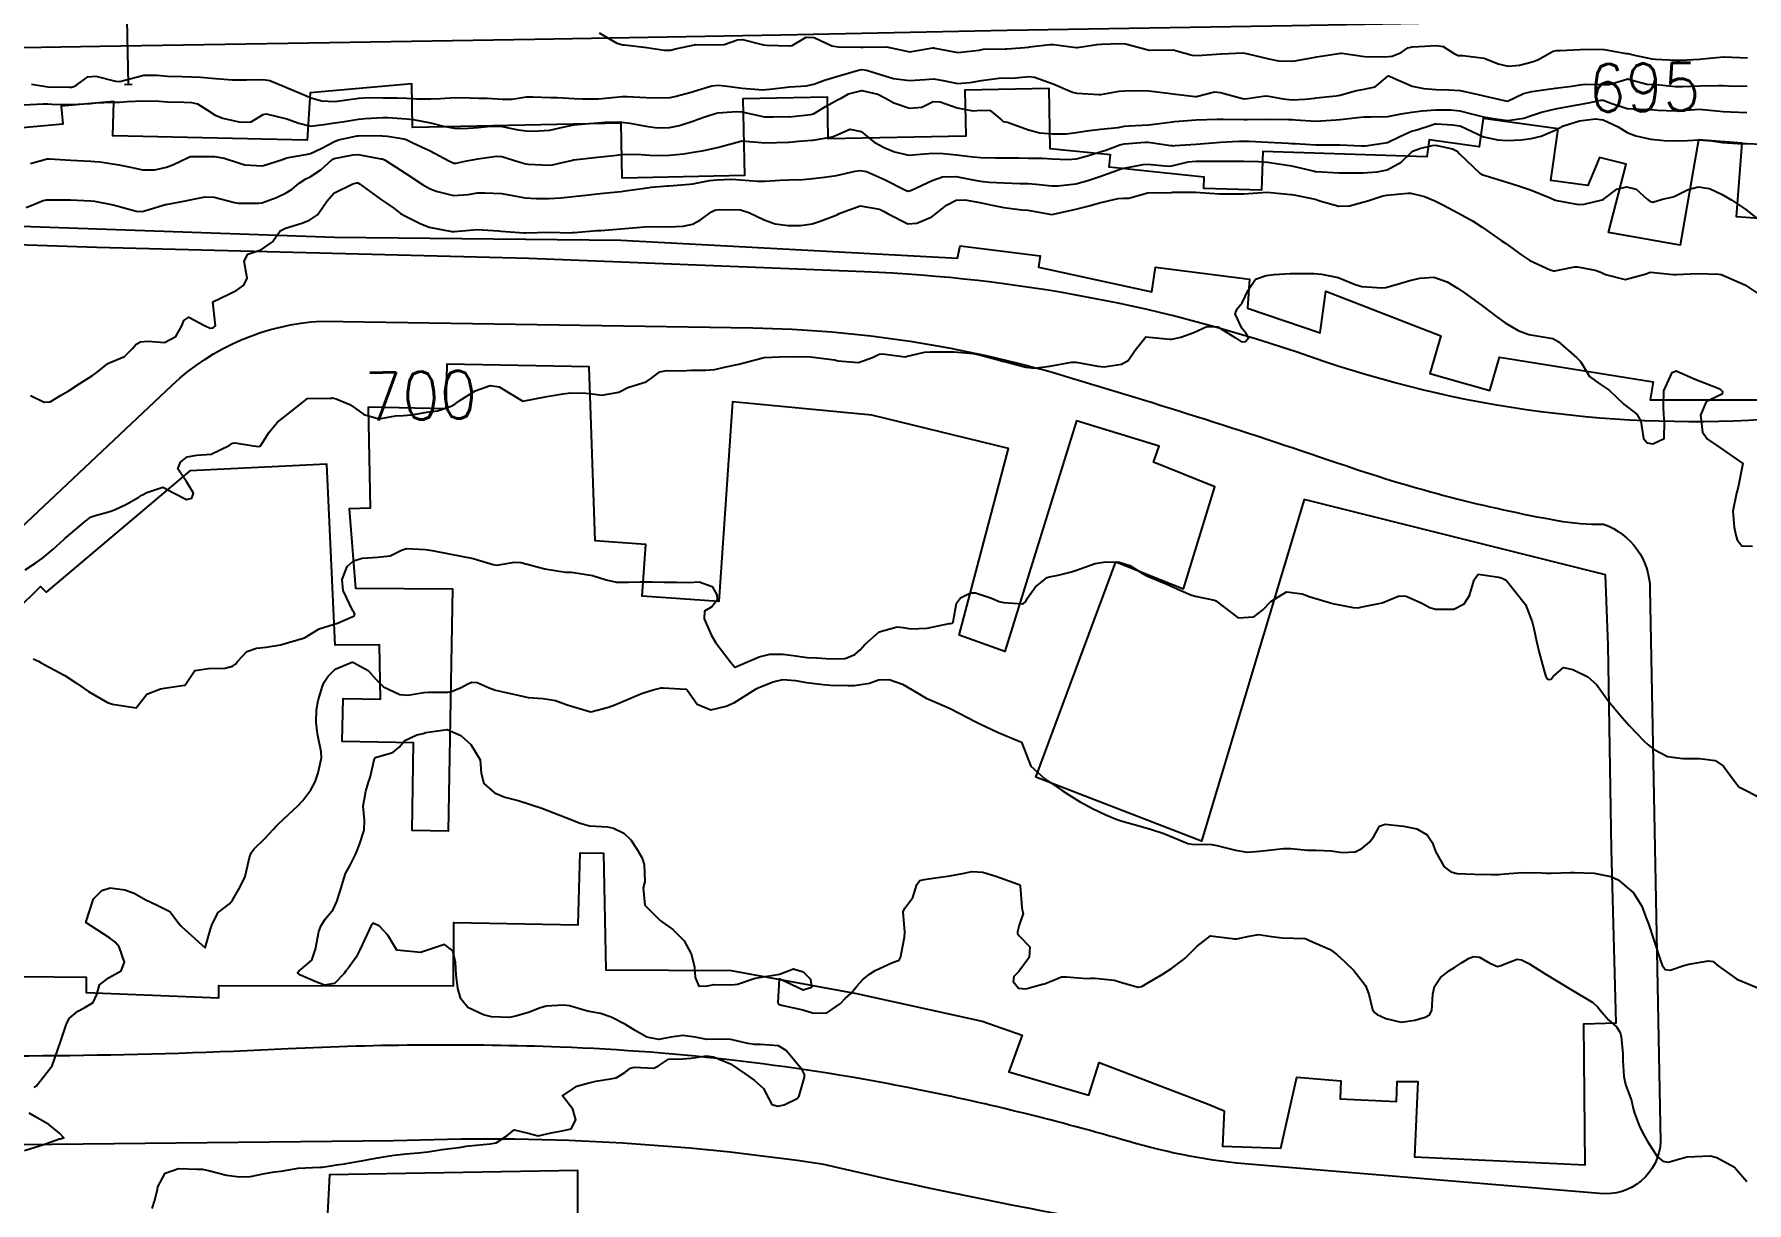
# Model space of a CAD drawing. Header units: metres. Extents: x 292545 to 299085, y 7450245 to 7463078.
# Drawn here: x 293358.7 to 293501.8, y 7462639.7 to 7462737.3 of the extents above; entities that cross this region are included whole.
import ezdxf
from ezdxf.enums import TextEntityAlignment as Align

# ---------------------------------------------------------------- set-up
doc = ezdxf.new("R2010")
doc.units = ezdxf.units.M
for name, color, linetype in [('Cotas', 45, 'Continuous'), ('Curvas de Nivel 1m', 11, 'Continuous'), ('Curvas de Nivel 5m', 15, 'Continuous'), ('Edificações', 30, 'Continuous'), ('Linha Férrea', 20, 'Continuous'), ('Pórtico', 62, 'Continuous'), ('Vias Primárias', 230, 'Continuous')]:
    doc.layers.add(name, color=color, linetype=linetype)
doc.styles.add('Style-STANDARD', font='STANDARD.shx')

msp = doc.modelspace()

# ---------------------------------------------------------------- linework, layer by layer
at = {"layer": 'Curvas de Nivel 1m', "flags": 128}
for points, elevation in [([(293405.89, 7462737.47), (293407.38, 7462736.58), (293407.87, 7462736.45), (293408.01, 7462736.44), (293409.87, 7462736.24), (293411.34, 7462736.01), (293411.87, 7462736.02), (293412.28, 7462736.11), (293413.87, 7462736.46), (293413.92, 7462736.47), (293415.87, 7462736.44), (293416.34, 7462736.48), (293417.47, 7462736.88), (293417.88, 7462736.9), (293419.62, 7462736.44), (293419.87, 7462736.42), (293421.84, 7462736.38), (293421.87, 7462736.38), (293421.9, 7462736.38), (293422.03, 7462736.41), (293423.19, 7462737.09), (293423.88, 7462737.08), (293425.35, 7462736.38), (293425.87, 7462736.28), (293427.78, 7462736.25), (293427.87, 7462736.25), (293427.96, 7462736.25), (293429.87, 7462736.29), (293429.91, 7462736.28), (293431.87, 7462735.88), (293433.79, 7462736.19), (293433.87, 7462736.21), (293433.96, 7462736.18), (293435.87, 7462735.8), (293437.66, 7462736.01), (293437.87, 7462736.07), (293438.01, 7462736.08), (293439.87, 7462736.11), (293439.96, 7462736.11), (293441.12, 7462736.19), (293441.78, 7462736.27), (293441.87, 7462736.29), (293443.56, 7462736.47), (293443.88, 7462736.47), (293445.77, 7462736.24), (293445.87, 7462736.24), (293447.5, 7462736.49), (293447.88, 7462736.52), (293449.4, 7462736.57), (293449.88, 7462736.53), (293451.68, 7462736.06), (293451.87, 7462736.02), (293451.92, 7462736.01), (293453.87, 7462736.04), (293455.45, 7462735.59), (293455.87, 7462735.56), (293456.29, 7462735.58), (293457.87, 7462735.71), (293459.7, 7462735.79), (293459.87, 7462735.77), (293460.11, 7462735.71), (293461.87, 7462735.28), (293462.67, 7462735.13), (293463.86, 7462735.08), (293465.3, 7462735.33), (293465.87, 7462735.46), (293466.24, 7462735.52), (293467.87, 7462735.77), (293467.97, 7462735.77), (293469.87, 7462735.48), (293471.5, 7462735.45), (293471.87, 7462735.48), (293472.16, 7462735.52), (293472.92, 7462735.81), (293473.49, 7462736.19), (293473.88, 7462736.29), (293474.4, 7462736.32), (293475.88, 7462736.4), (293476.42, 7462736.31), (293477.29, 7462735.76), (293477.69, 7462735.57), (293477.87, 7462735.55), (293478.07, 7462735.55), (293479.87, 7462735.34), (293481.04, 7462734.88), (293481.86, 7462734.67), (293482.81, 7462734.75), (293483.87, 7462735.02), (293484.34, 7462735.2), (293485.19, 7462735.67), (293485.61, 7462735.93), (293485.88, 7462735.98), (293486.2, 7462735.98), (293487.88, 7462736.07), (293489.39, 7462736.1), (293489.88, 7462736.07), (293491.73, 7462735.74), (293491.87, 7462735.72), (293491.98, 7462735.7), (293492.41, 7462735.58), (293493.87, 7462735.29), (293494.17, 7462735.25), (293495.87, 7462735.17), (293496.23, 7462735.17), (293497.87, 7462735.27), (293498.1, 7462735.28), (293499.87, 7462735.44), (293499.92, 7462735.44), (293501.87, 7462735.37)], 694), ([(293357.82, 7462731.43), (293359.44, 7462731.53), (293359.82, 7462731.51), (293360.17, 7462731.5), (293361.82, 7462731.48), (293363.38, 7462731.54), (293363.82, 7462731.6), (293365.24, 7462731.67), (293365.82, 7462731.67), (293366.46, 7462731.71), (293367.82, 7462731.78), (293369.12, 7462731.74), (293369.82, 7462731.69), (293371.18, 7462731.65), (293371.82, 7462731.64), (293372.33, 7462731.52), (293373.16, 7462730.99), (293373.81, 7462730.58), (293374.44, 7462730.34), (293375.8, 7462730.03), (293376.76, 7462729.99), (293377.81, 7462730.62), (293378.06, 7462730.69), (293379.8, 7462730.28), (293380.8, 7462729.9), (293381.79, 7462729.66), (293382.88, 7462729.79), (293383.8, 7462729.94), (293384.61, 7462730.05), (293385.8, 7462730.23), (293386.35, 7462730.29), (293387.81, 7462730.39), (293388.23, 7462730.39), (293389.81, 7462730.28), (293390.37, 7462730.22), (293391.8, 7462729.94), (293392.88, 7462729.67), (293393.79, 7462729.49), (293394.52, 7462729.46), (293395.79, 7462729.55), (293396.84, 7462729.66), (293397.79, 7462729.63), (293399.13, 7462729.35), (293399.79, 7462729.26), (293400.37, 7462729.25), (293401.79, 7462729.33), (293402.86, 7462729.57), (293403.79, 7462729.77), (293405.06, 7462729.87), (293405.8, 7462729.94), (293406.4, 7462729.99), (293407.8, 7462730), (293408.45, 7462729.92), (293409.79, 7462729.65), (293410.77, 7462729.52), (293411.79, 7462729.54), (293412.62, 7462729.7), (293413.8, 7462730.11), (293414.09, 7462730.22), (293414.89, 7462730.5), (293415.58, 7462730.72), (293415.81, 7462730.77), (293417.39, 7462730.89), (293417.81, 7462730.85), (293419.71, 7462730.44), (293419.8, 7462730.43), (293420.47, 7462730.43), (293421.76, 7462730.46), (293421.8, 7462730.45), (293423.58, 7462730.62), (293423.81, 7462730.69), (293424.86, 7462731.33), (293425.83, 7462731.85), (293426.17, 7462732.02), (293426.73, 7462732.36), (293427.84, 7462732.64), (293429.18, 7462732.33), (293429.83, 7462731.99), (293430.52, 7462731.61), (293431.82, 7462731.16), (293432.86, 7462731.25), (293433.82, 7462731.71), (293434.39, 7462731.7), (293435.82, 7462731.18), (293437.12, 7462730.93), (293437.81, 7462730.99), (293438.57, 7462730.98), (293439.52, 7462730.2), (293439.66, 7462730.06), (293439.8, 7462730.03), (293440.01, 7462729.99), (293441.79, 7462729.35), (293442.73, 7462729.1), (293443.79, 7462729.01), (293444.92, 7462729.01), (293445.79, 7462729.12), (293446.64, 7462729.27), (293447.8, 7462729.41), (293449.27, 7462729.56), (293449.8, 7462729.65), (293450.18, 7462729.69), (293451.8, 7462729.77), (293452.07, 7462729.79), (293453.8, 7462730.02), (293453.98, 7462730.04), (293455.8, 7462730.18), (293457.55, 7462730.25), (293457.81, 7462730.24), (293458.06, 7462730.24), (293459.81, 7462730.22), (293460.06, 7462730.22), (293461.81, 7462730.23), (293463.51, 7462730.22), (293463.81, 7462730.21), (293464.08, 7462730.19), (293465.8, 7462730.08), (293467.5, 7462730.18), (293467.81, 7462730.22), (293469.27, 7462730.39), (293469.81, 7462730.45), (293470.41, 7462730.44), (293471.81, 7462730.46), (293472.93, 7462730.69), (293473.81, 7462730.83), (293474.67, 7462730.94), (293475.82, 7462731.03), (293477.08, 7462731.03), (293477.81, 7462730.94), (293478.9, 7462730.65), (293479.81, 7462730.44), (293480.41, 7462730.32), (293481.81, 7462730.14), (293483.18, 7462730.32), (293483.81, 7462730.55), (293484.64, 7462730.84), (293485.82, 7462731.11), (293487.62, 7462731.44), (293487.82, 7462731.48), (293487.95, 7462731.5), (293488.57, 7462731.62), (293489.6, 7462731.84), (293489.82, 7462731.82), (293490.36, 7462731.6), (293491.82, 7462731.13), (293493.31, 7462731.06), (293493.82, 7462731.05), (293494.37, 7462731), (293495.82, 7462730.94), (293496.38, 7462730.98), (293497.82, 7462731.07), (293499.27, 7462730.95), (293499.82, 7462730.89), (293500.45, 7462730.85), (293501.82, 7462730.79)], 696), ([(293358.37, 7462726.55), (293359.76, 7462726.92), (293359.97, 7462726.94), (293361.76, 7462726.81), (293363.38, 7462726.72), (293363.76, 7462726.7), (293364.19, 7462726.67), (293365.76, 7462726.44), (293366.88, 7462726.19), (293367.75, 7462726.02), (293368.78, 7462726.02), (293369.75, 7462726.22), (293370.32, 7462726.46), (293371.49, 7462727.01), (293371.67, 7462727.1), (293371.76, 7462727.12), (293371.88, 7462727.12), (293373.76, 7462727.13), (293374.56, 7462726.97), (293375.76, 7462726.58), (293376.28, 7462726.44), (293377.76, 7462726.35), (293379.51, 7462726.91), (293379.76, 7462727), (293381.38, 7462727.28), (293381.77, 7462727.37), (293382.68, 7462727.78), (293383.78, 7462728.38), (293384.13, 7462728.51), (293385.67, 7462728.84), (293385.76, 7462728.86), (293385.78, 7462728.86), (293387.74, 7462728.87), (293387.78, 7462728.86), (293388.22, 7462728.81), (293389.58, 7462728.59), (293389.78, 7462728.53), (293390.26, 7462728.3), (293391.77, 7462727.61), (293393.34, 7462726.75), (293393.76, 7462726.57), (293393.94, 7462726.56), (293394.7, 7462726.74), (293395.77, 7462726.94), (293397.32, 7462727.15), (293397.77, 7462727.13), (293399.2, 7462726.69), (293399.76, 7462726.51), (293399.96, 7462726.47), (293401.76, 7462726.39), (293401.99, 7462726.42), (293402.96, 7462726.64), (293403.6, 7462726.79), (293403.76, 7462726.84), (293404.02, 7462726.88), (293405.77, 7462727.07), (293407.13, 7462727.22), (293407.77, 7462727.29), (293409.03, 7462727.31), (293409.77, 7462727.26), (293410.44, 7462727.22), (293411.77, 7462727.23), (293412.95, 7462727.34), (293413.77, 7462727.48), (293414.65, 7462727.63), (293415.78, 7462727.87), (293417.73, 7462728.41), (293417.78, 7462728.42), (293417.82, 7462728.42), (293419.78, 7462728.26), (293421.69, 7462728.32), (293421.78, 7462728.33), (293422.58, 7462728.4), (293423.68, 7462728.49), (293423.78, 7462728.5), (293425.38, 7462728.78), (293425.79, 7462728.94), (293426.85, 7462729.41), (293427.79, 7462729.22), (293428.89, 7462728.33), (293429.78, 7462727.84), (293430.57, 7462727.52), (293431.77, 7462727.24), (293432.74, 7462727.31), (293433.77, 7462727.4), (293434.65, 7462727.38), (293435.77, 7462727.27), (293436.89, 7462727.12), (293437.77, 7462727.04), (293438.96, 7462727.02), (293439.77, 7462727.01), (293440.96, 7462727), (293441.77, 7462726.99), (293442.96, 7462726.97), (293443.76, 7462726.94), (293445.03, 7462726.87), (293445.76, 7462726.93), (293446.71, 7462727.18), (293447.77, 7462727.5), (293448.23, 7462727.65), (293449.42, 7462728.09), (293449.78, 7462728.17), (293451.53, 7462728.32), (293451.79, 7462728.31), (293453.67, 7462728.04), (293453.78, 7462728.03), (293453.8, 7462728.02), (293454, 7462728.04), (293455.78, 7462728.15), (293457.49, 7462728.29), (293457.79, 7462728.31), (293459.36, 7462728.4), (293459.79, 7462728.41), (293460.22, 7462728.4), (293461.79, 7462728.32), (293463.47, 7462728.24), (293463.79, 7462728.21), (293464.07, 7462728.2), (293465.79, 7462728.11), (293467.55, 7462728.11), (293467.79, 7462728.1), (293469.61, 7462728.02), (293469.78, 7462728.02), (293469.95, 7462728.02), (293471.78, 7462728.28), (293472.81, 7462728.79), (293473.79, 7462729.23), (293474.23, 7462729.36), (293475.52, 7462729.78), (293475.74, 7462729.84), (293475.8, 7462729.85), (293475.87, 7462729.85), (293477.21, 7462729.76), (293477.8, 7462729.69), (293477.9, 7462729.65), (293479.79, 7462728.77), (293480.99, 7462728.51), (293481.78, 7462728.45), (293482.96, 7462728.51), (293483.79, 7462728.63), (293484.63, 7462728.83), (293485.8, 7462729.31), (293486.01, 7462729.44), (293486.39, 7462729.65), (293487.81, 7462730.09), (293489.16, 7462730.26), (293489.81, 7462730.19), (293491.06, 7462729.6), (293491.8, 7462729.14), (293492.52, 7462728.85), (293493.79, 7462728.56), (293494.89, 7462728.45), (293495.79, 7462728.43), (293496.85, 7462728.46), (293497.79, 7462728.52), (293498.87, 7462728.42), (293499.78, 7462728.28), (293501.05, 7462728.21), (293501.78, 7462728.21), (293503.1, 7462728.14)], 697), ([(293358.02, 7462722.86), (293358.76, 7462723.16), (293359.43, 7462723.44), (293359.72, 7462723.5), (293361.34, 7462723.51), (293361.72, 7462723.5), (293363.41, 7462723.42), (293363.72, 7462723.38), (293365.3, 7462723.08), (293365.71, 7462722.98), (293367.2, 7462722.55), (293367.71, 7462722.54), (293368.1, 7462722.65), (293369.37, 7462723.03), (293369.64, 7462723.1), (293369.71, 7462723.12), (293371.32, 7462723.41), (293371.72, 7462723.5), (293372.97, 7462723.74), (293373.72, 7462723.72), (293375.42, 7462723.27), (293375.72, 7462723.21), (293377.45, 7462723.21), (293377.72, 7462723.25), (293378.94, 7462723.7), (293379.73, 7462724.08), (293380.24, 7462724.4), (293380.84, 7462724.9), (293381.38, 7462725.25), (293381.74, 7462725.43), (293382.63, 7462726), (293383.59, 7462726.86), (293383.76, 7462726.95), (293385.34, 7462727.27), (293385.77, 7462727.28), (293387.65, 7462726.93), (293387.76, 7462726.92), (293387.84, 7462726.9), (293388.01, 7462726.82), (293389.75, 7462725.69), (293391.15, 7462724.78), (293391.73, 7462724.45), (293392.27, 7462724.22), (293393.72, 7462723.87), (293394.95, 7462723.96), (293395.73, 7462724.08), (293396.34, 7462724.1), (293397.73, 7462724.02), (293398.51, 7462723.9), (293399.72, 7462723.67), (293400.66, 7462723.6), (293401.72, 7462723.62), (293402.69, 7462723.67), (293403.72, 7462723.77), (293405.03, 7462723.92), (293405.73, 7462723.99), (293406.27, 7462724.05), (293407.73, 7462724.21), (293408.06, 7462724.25), (293409.73, 7462724.49), (293410.25, 7462724.55), (293411.6, 7462724.67), (293411.74, 7462724.68), (293413.45, 7462724.81), (293413.74, 7462724.85), (293415.13, 7462725.11), (293415.74, 7462725.18), (293417, 7462725.22), (293417.74, 7462725.18), (293419.13, 7462725.06), (293419.74, 7462725.06), (293421.03, 7462725.14), (293421.74, 7462725.16), (293422.93, 7462725.21), (293423.75, 7462725.28), (293424.74, 7462725.39), (293425.74, 7462725.54), (293427.29, 7462725.89), (293427.75, 7462725.95), (293428.23, 7462725.86), (293429.74, 7462725.19), (293431.51, 7462724.3), (293431.73, 7462724.24), (293432, 7462724.3), (293433.74, 7462725.12), (293434.59, 7462725.42), (293435.74, 7462725.46), (293436.72, 7462725.26), (293437.74, 7462725.06), (293438.5, 7462724.98), (293439.74, 7462724.91), (293441.06, 7462724.87), (293441.74, 7462724.86), (293442.39, 7462724.82), (293443.74, 7462724.67), (293444.24, 7462724.66), (293445.74, 7462724.84), (293446.75, 7462725.11), (293447.75, 7462725.46), (293449.53, 7462726.08), (293449.7, 7462726.14), (293449.75, 7462726.16), (293451.37, 7462726.45), (293451.76, 7462726.47), (293453.48, 7462726.32), (293453.76, 7462726.35), (293455.11, 7462726.68), (293455.76, 7462726.74), (293457.02, 7462726.74), (293457.76, 7462726.74), (293459, 7462726.74), (293459.76, 7462726.74), (293461.01, 7462726.71), (293461.76, 7462726.64), (293463.24, 7462726.44), (293463.76, 7462726.35), (293465.67, 7462725.89), (293465.74, 7462725.87), (293465.75, 7462725.87), (293465.78, 7462725.87), (293467.75, 7462725.76), (293467.86, 7462725.76), (293469.75, 7462725.76), (293470.92, 7462725.83), (293471.75, 7462726.01), (293472.93, 7462726.64), (293473.77, 7462727.45), (293473.96, 7462727.61), (293474.49, 7462727.79), (293475.52, 7462728.04), (293475.78, 7462728.06), (293477.22, 7462727.76), (293477.59, 7462727.57), (293477.77, 7462727.37), (293479.49, 7462725.73), (293479.75, 7462725.6), (293479.94, 7462725.54), (293481.75, 7462724.98), (293482.73, 7462724.68), (293483.74, 7462724.33), (293485.38, 7462723.66), (293485.73, 7462723.51), (293485.94, 7462723.45), (293487.73, 7462723.11), (293488.22, 7462723.13), (293489.73, 7462723.5), (293489.81, 7462723.54), (293489.9, 7462723.61), (293490.95, 7462724.39), (293491.74, 7462724.6), (293492.55, 7462724.39), (293493.48, 7462723.56), (293493.73, 7462723.35), (293493.96, 7462723.32), (293494.75, 7462723.55), (293495.55, 7462723.72), (293495.74, 7462723.78), (293496.9, 7462724.37), (293497.74, 7462724.6), (293498.68, 7462724.45), (293499.74, 7462723.94), (293500.54, 7462723.48), (293501.72, 7462722.7), (293503.27, 7462721.45)], 698), ([(293358.38, 7462707.16), (293359.52, 7462706.59), (293360.03, 7462706.63), (293360.88, 7462707.14), (293361.28, 7462707.37), (293361.53, 7462707.51), (293362.51, 7462708.15), (293363.55, 7462708.83), (293363.72, 7462708.93), (293363.94, 7462709.1), (293364.83, 7462709.82), (293365.56, 7462710.12), (293366.24, 7462710.4), (293366.91, 7462711.07), (293367.21, 7462711.43), (293367.58, 7462711.65), (293368.22, 7462711.69), (293369.58, 7462711.57), (293370.53, 7462712.07), (293371.06, 7462713.02), (293371.2, 7462713.42), (293371.6, 7462713.69), (293372.93, 7462712.99), (293373.38, 7462712.77), (293373.59, 7462712.81), (293373.71, 7462712.86), (293373.84, 7462712.98), (293373.62, 7462714.98), (293374.96, 7462715.63), (293375.63, 7462715.96), (293376.22, 7462716.37), (293376.48, 7462716.95), (293376.24, 7462718.37), (293376.55, 7462718.95), (293377.37, 7462719.24), (293377.67, 7462719.34), (293378.61, 7462719.99), (293379.25, 7462720.92), (293379.7, 7462721.14), (293381.06, 7462721.54), (293381.7, 7462721.79), (293382.35, 7462722.24), (293382.81, 7462722.88), (293383.16, 7462723.43), (293383.72, 7462724.07), (293385.32, 7462724.85), (293385.66, 7462724.91), (293385.73, 7462724.91), (293385.88, 7462724.84), (293387.72, 7462723.5), (293388.13, 7462723.23), (293388.74, 7462722.8), (293389.29, 7462722.37), (293389.71, 7462722.15), (293390.95, 7462721.53), (293391.7, 7462721.22), (293393.59, 7462720.85), (293393.69, 7462720.85), (293393.8, 7462720.85), (293395.7, 7462721.02), (293397.48, 7462720.92), (293397.69, 7462720.89), (293399.63, 7462720.75), (293399.69, 7462720.74), (293399.76, 7462720.74), (293401.69, 7462720.79), (293403.57, 7462720.75), (293403.69, 7462720.76), (293403.83, 7462720.76), (293405.7, 7462720.93), (293406.04, 7462720.95), (293407.7, 7462721.07), (293409.06, 7462721.2), (293409.7, 7462721.25), (293410.41, 7462721.26), (293411.69, 7462721.24), (293412.91, 7462721.3), (293413.7, 7462721.48), (293414.36, 7462721.84), (293415.3, 7462722.49), (293415.56, 7462722.64), (293415.71, 7462722.68), (293415.93, 7462722.7), (293417.71, 7462722.66), (293418.4, 7462722.45), (293419.7, 7462721.82), (293420.62, 7462721.51), (293421.7, 7462721.37), (293422.73, 7462721.37), (293423.7, 7462721.49), (293424.38, 7462721.71), (293425.71, 7462722.22), (293425.81, 7462722.27), (293425.95, 7462722.37), (293427.72, 7462722.99), (293429.33, 7462722.71), (293429.71, 7462722.52), (293430.06, 7462722.32), (293431.7, 7462721.5), (293432.45, 7462721.54), (293433.71, 7462722.08), (293433.82, 7462722.16), (293433.95, 7462722.27), (293434.93, 7462723.05), (293435.73, 7462723.47), (293436.46, 7462723.51), (293437.72, 7462723.28), (293438.59, 7462723.09), (293439.72, 7462722.85), (293441.22, 7462722.68), (293441.72, 7462722.63), (293443.57, 7462722.3), (293443.71, 7462722.29), (293443.86, 7462722.3), (293445.72, 7462722.72), (293446.84, 7462723), (293447.72, 7462723.25), (293449.26, 7462723.62), (293449.73, 7462723.64), (293450.15, 7462723.65), (293451.63, 7462724.06), (293451.71, 7462724.08), (293451.73, 7462724.08), (293453.66, 7462724.11), (293453.73, 7462724.12), (293453.83, 7462724.14), (293455.73, 7462724.13), (293457.73, 7462723.99), (293459.69, 7462724.01), (293459.73, 7462724.01), (293459.78, 7462724.01), (293461.73, 7462724.13), (293463.7, 7462723.96), (293463.73, 7462723.95), (293463.76, 7462723.94), (293463.96, 7462723.92), (293465.73, 7462723.55), (293466.21, 7462723.4), (293467.72, 7462722.98), (293468.59, 7462722.99), (293469.72, 7462723.3), (293470.14, 7462723.43), (293471.39, 7462723.83), (293471.73, 7462723.88), (293473.48, 7462724.06), (293473.74, 7462724.07), (293474.86, 7462723.79), (293475.73, 7462723.42), (293476.41, 7462723.08), (293477.71, 7462722.4), (293478.88, 7462721.74), (293479.7, 7462721.21), (293481.29, 7462720.11), (293481.68, 7462719.84), (293481.76, 7462719.79), (293481.87, 7462719.71), (293482.91, 7462718.92), (293483.67, 7462718.43), (293485.36, 7462717.66), (293485.66, 7462717.57), (293485.75, 7462717.57), (293486.17, 7462717.65), (293487.4, 7462717.9), (293487.66, 7462717.91), (293489.14, 7462717.62), (293489.53, 7462717.49), (293489.65, 7462717.44), (293490, 7462717.26), (293491.65, 7462716.84), (293493.4, 7462717.31), (293493.65, 7462717.44), (293493.75, 7462717.46), (293495.65, 7462717.26), (293495.92, 7462717.26), (293497.65, 7462717.36), (293499.46, 7462717.3), (293499.65, 7462717.26), (293500.04, 7462717.1), (293501.64, 7462716.41), (293503.05, 7462715.46)], 699), ([(293358.61, 7462685.16), (293359.05, 7462684.94), (293359.26, 7462684.82), (293359.93, 7462684.46), (293361.25, 7462683.75), (293362.23, 7462683.12), (293363.23, 7462682.41), (293364.8, 7462681.51), (293365.22, 7462681.37), (293367.21, 7462681.06), (293368.1, 7462682.19), (293369.24, 7462682.63), (293369.58, 7462682.7), (293371.24, 7462682.95), (293371.29, 7462682.96), (293371.34, 7462683.01), (293372.1, 7462684.16), (293373.26, 7462684.34), (293374.65, 7462684.37), (293375.26, 7462684.54), (293375.51, 7462684.71), (293375.7, 7462684.96), (293376.45, 7462685.77), (293377.27, 7462686.05), (293378.08, 7462686.13), (293379.28, 7462686.32), (293381.28, 7462686.89), (293382.51, 7462687.66), (293383.3, 7462687.91), (293384.02, 7462688.14), (293385.31, 7462688.68), (293385.42, 7462688.74), (293385.47, 7462688.85), (293385.44, 7462688.98), (293385.32, 7462689.16), (293384.5, 7462690.86), (293384.43, 7462691.78), (293384.84, 7462692.86), (293385.37, 7462693.34), (293386.1, 7462693.57), (293387.37, 7462693.64), (293388.43, 7462693.75), (293389.37, 7462694.22), (293389.8, 7462694.37), (293391.38, 7462694.27), (293391.94, 7462694.2), (293393.37, 7462693.93), (293394.38, 7462693.73), (293395.36, 7462693.53), (293397.03, 7462693.03), (293397.36, 7462692.97), (293398.82, 7462693.23), (293399.36, 7462693.19), (293401.35, 7462692.66), (293403.1, 7462692.38), (293403.35, 7462692.39), (293403.58, 7462692.4), (293405.35, 7462692.1), (293406.49, 7462691.74), (293407.34, 7462691.55), (293408.36, 7462691.56), (293409.34, 7462691.59), (293410.32, 7462691.58), (293411.34, 7462691.56), (293412.36, 7462691.54), (293413.34, 7462691.53), (293414.27, 7462691.57), (293415.34, 7462691.2), (293415.74, 7462690.49), (293415.76, 7462690.06), (293415.32, 7462689.48), (293414.69, 7462689.12), (293414.67, 7462688.5), (293415.29, 7462687.09), (293415.66, 7462686.49), (293416.94, 7462684.8), (293417.22, 7462684.47), (293417.26, 7462684.45), (293417.28, 7462684.45), (293417.32, 7462684.47), (293419.27, 7462685.32), (293420.15, 7462685.55), (293421.27, 7462685.55), (293422.3, 7462685.39), (293423.27, 7462685.26), (293424.1, 7462685.22), (293425.27, 7462685.14), (293426.46, 7462685.17), (293427.27, 7462685.5), (293427.72, 7462685.9), (293428.11, 7462686.34), (293429.29, 7462687.39), (293430.8, 7462687.81), (293431.3, 7462687.76), (293431.94, 7462687.65), (293433.3, 7462687.71), (293435.15, 7462688.1), (293435.3, 7462688.11), (293435.41, 7462688.14), (293435.47, 7462688.25), (293435.76, 7462689.81), (293436.1, 7462690.24), (293436.93, 7462690.65), (293437.34, 7462690.67), (293438.7, 7462690.22), (293439.33, 7462689.93), (293439.68, 7462689.86), (293441.33, 7462689.75), (293441.56, 7462689.95), (293441.67, 7462690.18), (293442.36, 7462691.15), (293443.35, 7462691.93), (293443.52, 7462691.99), (293444.27, 7462692.15), (293445.36, 7462692.42), (293445.8, 7462692.57), (293447.36, 7462693.12), (293448.21, 7462693.26), (293449.36, 7462693.22), (293450.24, 7462692.95), (293451.35, 7462692.25), (293451.72, 7462692.06), (293453.35, 7462691.39), (293454.51, 7462690.86), (293455.34, 7462690.49), (293455.7, 7462690.37), (293457.33, 7462690.06), (293457.44, 7462689.99), (293459.31, 7462688.58), (293460.62, 7462688.65), (293461.32, 7462689.2), (293462.02, 7462689.94), (293463.34, 7462690.74), (293464.66, 7462690.58), (293465.33, 7462690.32), (293466.83, 7462689.88), (293467.22, 7462689.77), (293467.32, 7462689.75), (293468.9, 7462689.44), (293469.32, 7462689.42), (293469.66, 7462689.5), (293471.32, 7462689.83), (293472.74, 7462690.4), (293473.33, 7462690.39), (293474.64, 7462689.79), (293475.32, 7462689.44), (293475.8, 7462689.29), (293477.32, 7462689.31), (293478.18, 7462689.75), (293478.64, 7462690.43), (293479.01, 7462691.74), (293479.36, 7462692.22), (293481.09, 7462691.98), (293481.35, 7462691.89), (293481.69, 7462691.71), (293483.32, 7462689.69), (293483.87, 7462688.24), (293484.02, 7462687.68), (293484.23, 7462686.61), (293484.44, 7462685.67), (293484.91, 7462684.02), (293485.01, 7462683.66), (293485.09, 7462683.5), (293485.25, 7462683.41), (293485.46, 7462683.45), (293485.61, 7462683.66), (293486.5, 7462684.42), (293487.26, 7462684.25), (293488.51, 7462683.63), (293489.25, 7462683.01), (293489.82, 7462682.19), (293490.26, 7462681.6), (293491.22, 7462680.44), (293491.97, 7462679.58), (293493.19, 7462678.3), (293493.57, 7462677.95), (293494.06, 7462677.56), (293495.18, 7462676.99), (293496.45, 7462676.81), (293497.18, 7462676.82), (293497.86, 7462676.83), (293499.17, 7462676.65), (293499.86, 7462676.18), (293500.37, 7462675.48), (293501.15, 7462674.46), (293503.13, 7462673.45)], 701), ([(293358.69, 7462649.32), (293358.85, 7462649.43), (293360.18, 7462651.14), (293360.88, 7462653.13), (293361.38, 7462654.65), (293361.63, 7462655.12), (293362.34, 7462655.7), (293362.92, 7462656), (293363.61, 7462656.42), (293363.91, 7462657.1), (293364.14, 7462657.9), (293364.95, 7462658.51), (293365.96, 7462659.07), (293366.23, 7462659.8), (293365.8, 7462661.08), (293365.42, 7462661.51), (293364.99, 7462661.82), (293363, 7462663.11), (293363.65, 7462665.1), (293364.35, 7462665.78), (293365.04, 7462666), (293366.25, 7462665.85), (293367.03, 7462665.57), (293367.96, 7462665.05), (293369.02, 7462664.53), (293370.03, 7462664.04), (293370.79, 7462663.01), (293370.87, 7462662.88), (293371, 7462662.77), (293372.98, 7462660.99), (293373.43, 7462662.55), (293373.55, 7462662.98), (293374.06, 7462663.94), (293375.02, 7462664.68), (293375.26, 7462664.97), (293375.91, 7462666.09), (293376.31, 7462666.95), (293376.67, 7462668.55), (293376.81, 7462668.94), (293377.08, 7462669.27), (293377.92, 7462670.1), (293378.68, 7462670.92), (293378.87, 7462671.14), (293379.1, 7462671.35), (293379.92, 7462672.1), (293380.74, 7462672.9), (293381.13, 7462673.31), (293381.81, 7462674.21), (293382.17, 7462674.88), (293382.41, 7462675.62), (293382.69, 7462676.87), (293382.67, 7462677.38), (293382.37, 7462678.88), (293382.25, 7462679.83), (293382.27, 7462680.88), (293382.43, 7462681.67), (293382.79, 7462682.87), (293382.93, 7462683.19), (293383.25, 7462683.7), (293383.85, 7462684.27), (293385.17, 7462684.85), (293385.24, 7462684.87), (293385.26, 7462684.88), (293385.29, 7462684.88), (293385.36, 7462684.85), (293386.59, 7462684.17), (293387.25, 7462683.44), (293387.88, 7462682.81), (293389.23, 7462682.17), (293389.91, 7462682.12), (293391.24, 7462682.33), (293391.64, 7462682.37), (293393.24, 7462682.37), (293393.57, 7462682.41), (293394.38, 7462682.74), (293394.92, 7462683.06), (293395.25, 7462683.2), (293395.7, 7462683.18), (293396.72, 7462682.71), (293397.24, 7462682.52), (293397.48, 7462682.46), (293399.23, 7462682.08), (293399.97, 7462681.93), (293401.23, 7462681.83), (293402.25, 7462681.67), (293403.22, 7462681.3), (293405.09, 7462680.74), (293405.21, 7462680.73), (293406.69, 7462681.12), (293407.22, 7462681.3), (293408.47, 7462681.82), (293409.23, 7462682.16), (293409.51, 7462682.27), (293410.42, 7462682.55), (293411.07, 7462682.71), (293411.24, 7462682.73), (293413.13, 7462682.61), (293413.23, 7462682.57), (293413.28, 7462682.51), (293414.08, 7462681.37), (293415.22, 7462680.88), (293416.51, 7462681.19), (293417.22, 7462681.51), (293418.72, 7462682.45), (293419.03, 7462682.65), (293419.24, 7462682.76), (293420.45, 7462683.22), (293421.25, 7462683.42), (293422.31, 7462683.35), (293423.24, 7462683.16), (293424.63, 7462682.99), (293425.24, 7462682.96), (293426.68, 7462682.92), (293427.24, 7462682.91), (293428.48, 7462683.1), (293429.25, 7462683.38), (293430.14, 7462683.43), (293431.24, 7462683.04), (293432.52, 7462682.29), (293433.23, 7462681.85), (293434.34, 7462681.38), (293435.22, 7462681), (293436.74, 7462680.23), (293437.21, 7462679.98), (293437.71, 7462679.72), (293439.2, 7462679.03), (293441.18, 7462678.18), (293441.98, 7462676.17), (293443.15, 7462675.13), (293444.6, 7462674.15), (293445.14, 7462673.77), (293446.04, 7462673.22), (293447.12, 7462672.63), (293448.25, 7462672.1), (293449.11, 7462671.75), (293449.61, 7462671.58), (293451.1, 7462671.17), (293451.97, 7462670.92), (293453.1, 7462670.56), (293454.38, 7462670.03), (293455.09, 7462669.73), (293455.45, 7462669.66), (293457.09, 7462669.62), (293457.52, 7462669.56), (293459.08, 7462669.16), (293460.05, 7462668.99), (293461.08, 7462669.07), (293461.85, 7462669.17), (293463.08, 7462669.3), (293463.7, 7462669.29), (293465.08, 7462669.16), (293465.81, 7462669.16), (293467.08, 7462669.09), (293467.99, 7462668.96), (293469.08, 7462669.01), (293469.63, 7462669.3), (293470.28, 7462669.84), (293470.64, 7462670.3), (293471.11, 7462671.17), (293471.59, 7462671.34), (293473.11, 7462671.17), (293474.24, 7462670.93), (293475.1, 7462670.45), (293475.53, 7462669.78), (293475.8, 7462669.06), (293476.51, 7462667.77), (293477.06, 7462667.35), (293477.6, 7462667.21), (293479.06, 7462667.14), (293480.46, 7462667.12), (293481.06, 7462667.13), (293481.59, 7462667.18), (293483.06, 7462667.29), (293484.66, 7462667.27), (293485.06, 7462667.25), (293485.46, 7462667.25), (293487.06, 7462667.29), (293487.4, 7462667.29), (293489.06, 7462667.23), (293490.43, 7462666.97), (293491.05, 7462666.68), (293492.33, 7462665.58), (293493.03, 7462664.47), (293493.37, 7462663.57), (293493.58, 7462662.99), (293494.06, 7462661.56), (293494.58, 7462659.95), (293494.72, 7462659.55), (293494.97, 7462659.18), (293495.39, 7462659.12), (293496.55, 7462659.53), (293496.97, 7462659.64), (293498.59, 7462659.9), (293498.98, 7462659.86), (293499.42, 7462659.5), (293500.96, 7462658.37), (293502.74, 7462657.66)], 702), ([(293368.54, 7462639.22), (293368.73, 7462639.83), (293368.98, 7462640.8), (293369.03, 7462641.04), (293369.62, 7462642.17), (293370.76, 7462642.56), (293372.27, 7462642.51), (293372.76, 7462642.5), (293373.37, 7462642.37), (293374.75, 7462642), (293375.84, 7462641.87), (293376.75, 7462641.89), (293377.96, 7462642.13), (293378.76, 7462642.28), (293379.33, 7462642.34), (293380.76, 7462642.59), (293382.57, 7462642.68), (293382.76, 7462642.68), (293382.94, 7462642.69), (293383.94, 7462642.86), (293384.65, 7462642.96), (293384.76, 7462642.98), (293386.35, 7462643.25), (293386.77, 7462643.33), (293388.04, 7462643.55), (293388.78, 7462643.67), (293389.78, 7462643.79), (293390.78, 7462643.86), (293391.59, 7462643.96), (293392.78, 7462644.15), (293394.38, 7462644.33), (293394.78, 7462644.42), (293395.04, 7462644.46), (293396.78, 7462644.61), (293397.3, 7462644.7), (293398.19, 7462645.3), (293398.8, 7462645.78), (293399.96, 7462645.5), (293400.79, 7462645.29), (293401.9, 7462645.55), (293402.8, 7462645.72), (293403.55, 7462645.88), (293403.94, 7462646.62), (293403.71, 7462647.51), (293402.83, 7462648.64), (293404.03, 7462649.44), (293404.85, 7462649.67), (293405.61, 7462649.85), (293406.85, 7462650.04), (293407.32, 7462650.13), (293408.04, 7462650.58), (293408.51, 7462650.93), (293408.86, 7462651.04), (293410.47, 7462650.93), (293410.86, 7462651.14), (293411.7, 7462651.7), (293412.87, 7462651.71), (293413.59, 7462651.79), (293414.88, 7462651.98), (293415.45, 7462651.9), (293416.87, 7462651.31), (293418.1, 7462650.46), (293418.85, 7462649.93), (293419.64, 7462649.24), (293420.04, 7462648.43), (293420.32, 7462647.92), (293420.83, 7462647.77), (293421.37, 7462647.87), (293422.44, 7462648.4), (293422.62, 7462648.62), (293422.84, 7462649.4), (293423.05, 7462650.19), (293423.06, 7462650.4), (293422.86, 7462650.81), (293421.53, 7462652.41), (293420.89, 7462652.81), (293419.38, 7462652.93), (293418.89, 7462652.92), (293418.33, 7462653.01), (293416.89, 7462653.33), (293416.01, 7462653.36), (293414.89, 7462653.34), (293413.92, 7462653.53), (293412.89, 7462653.66), (293411.89, 7462653.53), (293410.89, 7462653.33), (293409.88, 7462653.54), (293408.9, 7462654.1), (293408.11, 7462654.58), (293406.91, 7462655.2), (293406.02, 7462655.5), (293404.92, 7462655.71), (293403.42, 7462656.14), (293402.93, 7462656.21), (293401.47, 7462656.11), (293400.92, 7462655.95), (293399.99, 7462655.59), (293398.91, 7462655.28), (293398.41, 7462655.18), (293396.91, 7462655.22), (293396.24, 7462655.39), (293394.92, 7462656.02), (293394.33, 7462656.74), (293394.09, 7462657.59), (293393.95, 7462658.74), (293393.89, 7462659.81), (293393.68, 7462660.74), (293392.98, 7462661.29), (293391.47, 7462660.77), (293390.98, 7462660.61), (293388.98, 7462660.8), (293388.23, 7462662.05), (293387.54, 7462662.81), (293387.01, 7462663.07), (293386.81, 7462662.82), (293386.67, 7462662.49), (293385.91, 7462660.84), (293385.6, 7462660.22), (293384.96, 7462659.32), (293384.74, 7462659.07), (293384.59, 7462658.85), (293383.78, 7462658.03), (293382.94, 7462657.87), (293382.23, 7462658.16), (293380.95, 7462658.71), (293380.69, 7462658.9), (293380.8, 7462659.06), (293380.96, 7462659.18), (293381.88, 7462659.98), (293382.2, 7462660.88), (293382.47, 7462662.35), (293382.67, 7462662.87), (293383.01, 7462663.4), (293383.68, 7462664.2), (293383.97, 7462664.86), (293384.24, 7462665.66), (293384.59, 7462666.85), (293384.71, 7462667.2), (293385.06, 7462667.86), (293385.56, 7462668.84), (293385.86, 7462669.62), (293386.25, 7462670.83), (293386.28, 7462671.66), (293386.18, 7462672.83), (293386.39, 7462674.09), (293386.63, 7462674.83), (293386.75, 7462675.23), (293387.13, 7462676.82), (293387.17, 7462676.91), (293388.66, 7462677.31), (293389.18, 7462677.76), (293389.65, 7462678.33), (293390.66, 7462678.79), (293391.09, 7462678.89), (293391.19, 7462678.92), (293391.42, 7462679), (293393.2, 7462679.23), (293394.35, 7462678.74), (293395.18, 7462677.98), (293395.95, 7462676.72), (293396.03, 7462675.6), (293396.25, 7462674.72), (293397.14, 7462673.96), (293398.02, 7462673.59), (293399.13, 7462673.31), (293401.12, 7462672.66), (293403.11, 7462671.9), (293404.3, 7462671.42), (293405.1, 7462671.2), (293406.6, 7462671.1), (293407.1, 7462671), (293407.97, 7462670.58), (293408.54, 7462670.02), (293409.08, 7462669.22), (293409.46, 7462668.56), (293409.66, 7462667.96), (293409.71, 7462666.55), (293409.57, 7462666.02), (293409.73, 7462664.55), (293411.01, 7462663.27), (293412.06, 7462662.53), (293412.99, 7462661.58), (293413.6, 7462660.51), (293413.86, 7462659.4), (293413.92, 7462658.51), (293414.23, 7462657.79), (293414.95, 7462657.82), (293415.5, 7462657.93), (293416.95, 7462657.92), (293417.46, 7462657.95), (293418.95, 7462658.45), (293420.96, 7462658.81), (293422.14, 7462659.23), (293422.96, 7462658.99), (293423.57, 7462658.39), (293423.65, 7462657.69), (293422.94, 7462657.46), (293420.95, 7462658.42), (293420.83, 7462656.42), (293420.93, 7462656.27), (293421.15, 7462656.2), (293422.92, 7462655.83), (293423.73, 7462655.58), (293424.91, 7462655.55), (293426.06, 7462656.36), (293426.49, 7462656.8), (293426.94, 7462657.17), (293427.46, 7462657.83), (293427.92, 7462658.34), (293428.49, 7462658.8), (293428.96, 7462659.11), (293430.42, 7462659.76), (293430.97, 7462659.96), (293431.09, 7462660.19), (293431.11, 7462660.3), (293431.41, 7462661.89), (293431.43, 7462662.3), (293431.31, 7462664), (293431.44, 7462664.3), (293432.12, 7462665.2), (293432.45, 7462666.29), (293432.7, 7462666.63), (293433.05, 7462666.72), (293434.41, 7462666.91), (293435.05, 7462667), (293436.13, 7462667.17), (293437.06, 7462667.37), (293437.96, 7462667.32), (293439.05, 7462666.98), (293440.91, 7462666.32), (293441.04, 7462666.26), (293441.09, 7462666.19), (293441.21, 7462664.37), (293441.26, 7462664.19), (293441.34, 7462663.86), (293441, 7462662.89), (293440.85, 7462662.34), (293440.86, 7462662.19), (293440.99, 7462661.99), (293441.9, 7462661.09), (293441.82, 7462660.18), (293440.96, 7462659.02), (293440.55, 7462658.6), (293440.49, 7462658.19), (293440.94, 7462657.64), (293441.55, 7462657.58), (293442.95, 7462657.95), (293443.11, 7462657.99), (293443.52, 7462658.15), (293444.54, 7462658.57), (293444.96, 7462658.58), (293446.64, 7462658.44), (293446.96, 7462658.46), (293447.31, 7462658.47), (293448.95, 7462658.29), (293449.65, 7462658.08), (293450.95, 7462657.7), (293451.25, 7462657.76), (293451.75, 7462658.06), (293452.96, 7462658.77), (293453.73, 7462659.27), (293454.74, 7462660.02), (293454.86, 7462660.13), (293454.98, 7462660.25), (293455.87, 7462661.13), (293456.99, 7462662), (293458.79, 7462661.77), (293458.99, 7462661.75), (293459.19, 7462661.76), (293460.22, 7462661.96), (293460.85, 7462662.09), (293461, 7462662.1), (293462.09, 7462661.94), (293462.99, 7462661.84), (293464.86, 7462661.77), (293464.99, 7462661.74), (293465.27, 7462661.62), (293466.98, 7462660.87), (293467.55, 7462660.44), (293468.19, 7462659.86), (293468.96, 7462659.11), (293469.93, 7462657.84), (293470.23, 7462657.13), (293470.53, 7462655.84), (293470.68, 7462655.59), (293470.92, 7462655.44), (293471.65, 7462655.09), (293472.91, 7462654.78), (293474.06, 7462654.94), (293474.92, 7462655.2), (293475.28, 7462655.41), (293475.48, 7462655.77), (293475.57, 7462657.14), (293475.71, 7462657.77), (293476.21, 7462658.51), (293476.96, 7462659.11), (293477.37, 7462659.36), (293477.97, 7462659.75), (293478.59, 7462660.13), (293478.98, 7462660.28), (293479.46, 7462660.21), (293480.33, 7462659.72), (293480.97, 7462659.44), (293481.2, 7462659.48), (293481.68, 7462659.7), (293482.62, 7462660.05), (293482.98, 7462660), (293483.58, 7462659.68), (293484.96, 7462658.82), (293486.94, 7462657.64), (293488.93, 7462656.43), (293489.35, 7462656.04), (293489.68, 7462655.61), (293490.27, 7462654.95), (293490.91, 7462654.41), (293491.23, 7462653.92), (293491.31, 7462653.59), (293491.44, 7462652.15), (293491.45, 7462651.59), (293491.52, 7462650.25), (293491.68, 7462649.59), (293492.16, 7462648.25), (293492.32, 7462647.58), (293492.41, 7462647.17), (293492.81, 7462646.15), (293493.1, 7462645.57), (293493.48, 7462644.88), (293494.31, 7462643.55), (293494.78, 7462643.16), (293495.24, 7462643.08), (293496.78, 7462643.53), (293498.78, 7462643.61), (293499.31, 7462643.49), (293500.77, 7462642.67), (293501.81, 7462641.46)], 703), ([(293357.89, 7462644.05), (293358.78, 7462644.35), (293359.4, 7462644.54), (293360.79, 7462645.03), (293360.87, 7462645.05), (293361.16, 7462645.13), (293360.8, 7462645.52), (293359.9, 7462646.24), (293358.81, 7462646.88), (293358.26, 7462647.17)], 702)]:
    msp.add_lwpolyline(points, dxfattribs=dict(at, elevation=elevation))
at = {"layer": 'Curvas de Nivel 5m', "flags": 128}
for points, elevation in [([(293358.47, 7462733.16), (293359.83, 7462732.94), (293361.64, 7462732.93), (293361.83, 7462732.93), (293361.99, 7462732.96), (293362.26, 7462733.12), (293363.17, 7462733.78), (293363.84, 7462733.84), (293365.49, 7462733.43), (293365.84, 7462733.38), (293366.25, 7462733.49), (293367.84, 7462733.91), (293368.96, 7462733.92), (293369.84, 7462733.83), (293371.06, 7462733.8), (293371.84, 7462733.78), (293372.59, 7462733.75), (293373.84, 7462733.64), (293375.27, 7462733.53), (293375.84, 7462733.52), (293376.42, 7462733.53), (293377.84, 7462733.57), (293378.39, 7462733.48), (293379.71, 7462732.91), (293379.8, 7462732.88), (293379.83, 7462732.86), (293379.92, 7462732.82), (293381.82, 7462732.03), (293382.71, 7462731.77), (293383.82, 7462731.72), (293384.81, 7462731.86), (293385.82, 7462732), (293386.62, 7462732.04), (293387.82, 7462732.02), (293389.04, 7462732.02), (293389.82, 7462731.99), (293390.65, 7462731.95), (293391.82, 7462731.94), (293392.63, 7462731.96), (293393.83, 7462732.06), (293395.13, 7462732.03), (293395.82, 7462732.01), (293396.54, 7462731.99), (293397.82, 7462731.9), (293398.59, 7462731.92), (293399.82, 7462732.1), (293400.37, 7462732.12), (293401.82, 7462732.06), (293402.42, 7462732.05), (293403.82, 7462731.97), (293404.51, 7462731.94), (293405.82, 7462731.95), (293406.42, 7462731.99), (293407.83, 7462732.14), (293408.25, 7462732.15), (293409.83, 7462732.06), (293410.36, 7462732.02), (293411.83, 7462732.05), (293412.22, 7462732.13), (293413.6, 7462732.51), (293413.78, 7462732.56), (293413.83, 7462732.58), (293415.32, 7462733.02), (293415.84, 7462733.07), (293416.39, 7462733.04), (293417.84, 7462732.84), (293419.57, 7462732.7), (293419.84, 7462732.71), (293420.16, 7462732.76), (293421.84, 7462732.94), (293423.21, 7462733.02), (293423.84, 7462733.16), (293424.73, 7462733.5), (293425.85, 7462733.83), (293427.56, 7462734.34), (293427.85, 7462734.39), (293428.23, 7462734.34), (293429.85, 7462733.83), (293430.51, 7462733.65), (293431.84, 7462733.46), (293433.14, 7462733.57), (293433.85, 7462733.61), (293434.64, 7462733.47), (293435.84, 7462733.22), (293436.91, 7462733.3), (293437.85, 7462733.47), (293439.31, 7462733.67), (293439.85, 7462733.69), (293440.36, 7462733.68), (293441.85, 7462733.8), (293442.27, 7462733.75), (293443.84, 7462733.2), (293445.45, 7462732.51), (293445.83, 7462732.41), (293447.65, 7462732.29), (293447.83, 7462732.3), (293449.35, 7462732.57), (293449.83, 7462732.62), (293451.24, 7462732.65), (293451.83, 7462732.61), (293453.45, 7462732.42), (293453.83, 7462732.37), (293455.7, 7462732.14), (293455.82, 7462732.14), (293457.31, 7462732.52), (293457.83, 7462732.47), (293459.65, 7462731.96), (293459.79, 7462731.93), (293459.82, 7462731.93), (293460.09, 7462731.96), (293461.59, 7462732.18), (293461.83, 7462732.16), (293463.05, 7462731.93), (293463.82, 7462731.86), (293464.86, 7462731.9), (293465.7, 7462732.01), (293465.83, 7462732.03), (293467.5, 7462732.2), (293467.83, 7462732.26), (293469.08, 7462732.61), (293469.84, 7462732.74), (293470.74, 7462732.94), (293471.77, 7462733.82), (293471.85, 7462733.85), (293471.99, 7462733.82), (293473.84, 7462733), (293474.82, 7462732.81), (293475.84, 7462732.71), (293476.92, 7462732.68), (293477.84, 7462732.63), (293479.24, 7462732.33), (293479.83, 7462732.19), (293481.79, 7462731.74), (293481.82, 7462731.75), (293483.14, 7462732.38), (293483.84, 7462732.56), (293484.81, 7462732.7), (293485.83, 7462732.84), (293487.19, 7462732.99), (293487.84, 7462733.1), (293488.3, 7462733.16), (293489.84, 7462733.14), (293490.31, 7462733.13), (293491.78, 7462733.59), (293491.82, 7462733.61), (293491.84, 7462733.61), (293491.92, 7462733.59), (293493.44, 7462733.17), (293493.84, 7462733.15), (293494.25, 7462733.14), (293495.84, 7462732.97), (293496.42, 7462732.96), (293497.84, 7462733.02), (293499.41, 7462733.06), (293499.84, 7462733.06), (293500.28, 7462733.04), (293501.84, 7462733.01)], 695), ([(293357.94, 7462692.58), (293358.82, 7462693.16), (293359.37, 7462693.55), (293360.25, 7462694.27), (293361.16, 7462695.13), (293361.28, 7462695.23), (293361.38, 7462695.31), (293362.84, 7462696.55), (293363.4, 7462696.98), (293363.7, 7462697.1), (293365.02, 7462697.47), (293365.41, 7462697.61), (293366.41, 7462698.08), (293367.43, 7462698.66), (293367.68, 7462698.81), (293368.1, 7462699.05), (293369.44, 7462699.49), (293370.34, 7462699.02), (293371.42, 7462698.46), (293371.87, 7462698.56), (293371.99, 7462699), (293371.44, 7462699.92), (293370.69, 7462701.02), (293370.9, 7462701.58), (293371.46, 7462702.02), (293372.29, 7462702.17), (293373.47, 7462702.26), (293374.97, 7462702.97), (293375.26, 7462703.18), (293375.48, 7462703.21), (293377.02, 7462702.94), (293377.47, 7462702.9), (293377.61, 7462702.94), (293378.32, 7462704.1), (293379.02, 7462704.92), (293379.51, 7462705.32), (293381.52, 7462706.89), (293383.46, 7462706.94), (293383.52, 7462706.94), (293383.6, 7462706.95), (293383.91, 7462706.86), (293385.06, 7462706.39), (293385.52, 7462706.09), (293386.24, 7462705.56), (293387.51, 7462705.21), (293388.88, 7462705.44), (293389.51, 7462705.47), (293390.25, 7462705.53), (293391.51, 7462705.75), (293392.39, 7462705.88), (293393.52, 7462706.26), (293393.83, 7462706.44), (293394.25, 7462706.74), (293395.53, 7462707.53), (293396.8, 7462707.98), (293397.53, 7462707.87), (293399.52, 7462706.68), (293401.53, 7462707.08), (293402.86, 7462707.3), (293403.53, 7462707.38), (293404.78, 7462707.36), (293405.53, 7462707.25), (293406.11, 7462707.18), (293407.53, 7462707.43), (293408.3, 7462707.81), (293409.54, 7462708.21), (293409.82, 7462708.28), (293410.18, 7462708.55), (293410.96, 7462709.14), (293411.55, 7462709.23), (293412.86, 7462709.21), (293413.55, 7462709.26), (293414.78, 7462709.27), (293415.56, 7462709.33), (293416.49, 7462709.54), (293417.56, 7462709.78), (293418.11, 7462709.91), (293419.57, 7462710.3), (293419.69, 7462710.32), (293421.57, 7462710.42), (293423.57, 7462710.39), (293425.57, 7462710.13), (293425.87, 7462710.06), (293427.56, 7462709.9), (293428.74, 7462710.33), (293429.29, 7462710.6), (293429.57, 7462710.62), (293431.48, 7462710.39), (293431.56, 7462710.4), (293433.1, 7462710.76), (293433.57, 7462710.8), (293435.02, 7462710.81), (293435.57, 7462710.79), (293437.16, 7462710.65), (293437.57, 7462710.59), (293438.93, 7462710.21), (293439.43, 7462710.07), (293439.56, 7462710.03), (293439.78, 7462709.98), (293441.56, 7462709.53), (293442.29, 7462709.44), (293443.56, 7462709.6), (293445.36, 7462709.93), (293445.56, 7462709.95), (293445.76, 7462709.93), (293447.56, 7462709.61), (293448.1, 7462709.56), (293449.56, 7462709.76), (293450.12, 7462710.08), (293450.7, 7462710.95), (293451.59, 7462712.06), (293453.59, 7462711.85), (293453.76, 7462711.86), (293454.51, 7462712.03), (293455.6, 7462712.41), (293456.69, 7462712.91), (293457.6, 7462712.89), (293459.07, 7462711.98), (293459.59, 7462711.65), (293459.9, 7462711.66), (293460.16, 7462711.96), (293459.96, 7462712.33), (293459.6, 7462712.77), (293459.04, 7462713.98), (293459.21, 7462714.38), (293459.62, 7462714.89), (293460.14, 7462715.96), (293460.74, 7462716.86), (293461.65, 7462717.18), (293462.32, 7462717.27), (293463.65, 7462717.35), (293464.21, 7462717.36), (293465.65, 7462717.34), (293466.25, 7462717.3), (293467.65, 7462717.01), (293469.07, 7462716.42), (293469.64, 7462716.25), (293471.31, 7462716.15), (293471.64, 7462716.19), (293472.9, 7462716.55), (293473.65, 7462716.75), (293474.49, 7462716.95), (293475.65, 7462717.03), (293476.76, 7462716.65), (293477.64, 7462716.12), (293478.2, 7462715.74), (293479.62, 7462714.71), (293480.92, 7462713.72), (293481.61, 7462713.23), (293482.7, 7462712.59), (293483.59, 7462712.24), (293485.27, 7462711.98), (293485.59, 7462711.92), (293486.03, 7462711.66), (293487.57, 7462710.33), (293487.91, 7462709.98), (293488.12, 7462709.63), (293488.66, 7462708.73), (293489.55, 7462708.1), (293490.31, 7462707.6), (293491.53, 7462706.44), (293492.61, 7462705.58), (293492.95, 7462705.01), (293493.17, 7462703.57), (293493.49, 7462703.21), (293493.95, 7462703.1), (293494.89, 7462703.55), (293494.94, 7462704.98), (293494.86, 7462705.55), (293494.83, 7462706.25), (293494.86, 7462707.55), (293495.56, 7462709.08), (293495.89, 7462709.2), (293497.55, 7462708.5), (293498.26, 7462708.22), (293499.55, 7462707.72), (293499.78, 7462707.49), (293499.75, 7462707.27), (293499.54, 7462707.17), (293498.42, 7462706.62), (293497.94, 7462705.51), (293498.09, 7462704.1), (293498.53, 7462703.5), (293499.48, 7462702.86), (293501.46, 7462701.47), (293501.07, 7462699.48), (293500.94, 7462698.98), (293500.63, 7462697.48), (293500.74, 7462696.15), (293500.89, 7462695.48), (293501.01, 7462695.1), (293501.38, 7462694.6), (293502.28, 7462694.56)], 700)]:
    msp.add_lwpolyline(points, dxfattribs=dict(at, elevation=elevation))
at = {"layer": 'Edificações'}
for points in [[(293502.86, 7462721.93), (293500.93, 7462722.08), (293501.42, 7462728.23), (293497.78, 7462728.52), (293496.23, 7462719.71), (293490.26, 7462720.76), (293491.71, 7462726.47), (293489.5, 7462727.03), (293488.51, 7462724.7), (293485.44, 7462725.13), (293486.04, 7462729.43), (293479.77, 7462730.3), (293479.44, 7462727.92), (293475.26, 7462728.51), (293475.06, 7462727.1), (293461.35, 7462727.54), (293461.25, 7462724.3), (293456.44, 7462724.45), (293456.47, 7462725.4), (293448.51, 7462726.22), (293448.62, 7462727.25), (293443.6, 7462727.77), (293443.5, 7462732.81), (293436.45, 7462732.66), (293436.53, 7462728.83), (293425.04, 7462728.59), (293424.97, 7462732.08), (293417.91, 7462731.94), (293418.04, 7462725.53), (293407.82, 7462725.32), (293407.73, 7462729.91), (293390.31, 7462729.55), (293390.24, 7462733.2), (293381.74, 7462732.44), (293381.51, 7462728.49), (293365.27, 7462728.85), (293365.33, 7462731.71), (293360.94, 7462731.32), (293361.08, 7462729.83), (293354.92, 7462729.28)], [(293336.17, 7462722.05), (293383.79, 7462720.38), (293407.72, 7462720.13), (293435.84, 7462718.63), (293436.06, 7462719.67), (293442.75, 7462718.82), (293442.61, 7462717.87), (293452.09, 7462715.82), (293452.38, 7462717.87), (293460.26, 7462716.86), (293460.07, 7462714.44), (293466.16, 7462712.38), (293466.62, 7462715.86), (293476.24, 7462712.15), (293475.32, 7462708.99), (293480.33, 7462707.57), (293481.14, 7462710.36), (293493.98, 7462708.29), (293493.74, 7462706.8), (293515.85, 7462706.78)], [(293352.36, 7462658.65), (293363.03, 7462658.56), (293363.02, 7462657.27), (293374.12, 7462656.82), (293374.12, 7462657.85), (293393.74, 7462657.81), (293393.75, 7462663.12), (293404.14, 7462662.91), (293404.31, 7462668.95), (293406.25, 7462668.9), (293406.45, 7462659.17), (293416.92, 7462659.1), (293427.4, 7462657.18), (293437.92, 7462654.88), (293441.25, 7462653.7), (293440.13, 7462650.64), (293446.81, 7462648.7), (293447.69, 7462651.41), (293456.88, 7462647.91), (293458.14, 7462647.38), (293457.99, 7462644.43), (293462.87, 7462644.27), (293464.21, 7462650.2), (293467.89, 7462649.89), (293467.82, 7462648.37), (293472.52, 7462648.15), (293472.6, 7462649.83), (293474.3, 7462649.82), (293474.04, 7462643.54), (293488.29, 7462642.86), (293488.18, 7462654.64), (293490.9, 7462654.72), (293490.49, 7462669.22), (293490.22, 7462686.29), (293490, 7462692.16), (293464.81, 7462698.45), (293456.23, 7462669.9), (293442.38, 7462675.27), (293449.08, 7462693.25), (293454.73, 7462690.99), (293457.36, 7462699.53), (293452.23, 7462701.57), (293452.69, 7462702.91), (293445.8, 7462705.04), (293439.8, 7462685.76), (293435.98, 7462687.13), (293440.12, 7462702.73), (293428.68, 7462705.5), (293417.04, 7462706.61), (293415.9, 7462689.93), (293409.5, 7462690.38), (293409.8, 7462694.7), (293405.56, 7462695), (293405.07, 7462709.55), (293393.16, 7462709.76), (293393.1, 7462706.05), (293386.59, 7462706.17), (293386.76, 7462697.73), (293385.02, 7462697.69), (293385.55, 7462691.05), (293393.64, 7462691.01), (293393.28, 7462670.74), (293390.26, 7462670.8), (293390.39, 7462678.14), (293384.43, 7462678.25), (293384.5, 7462681.84), (293387.63, 7462681.79), (293387.54, 7462686.32), (293383.83, 7462686.28), (293383.13, 7462701.4), (293371.7, 7462700.87), (293359.69, 7462690.73), (293359.22, 7462691.19), (293350.83, 7462682.95)], [(293404.06, 7462627.56), (293404.12, 7462642.39), (293383.37, 7462642.03), (293383.18, 7462638.24)]]:
    msp.add_lwpolyline(points, dxfattribs=at)
at = {"layer": 'Linha Férrea', "linetype": 'Continuous'}
msp.add_lwpolyline([(293150.38, 7462733.58), (293164.58, 7462733.33), (293178.27, 7462733.26), (293192.13, 7462733.37), (293206.55, 7462733.56), (293216.24, 7462733.71), (293229.22, 7462733.99), (293245.43, 7462734.28), (293258.48, 7462734.38), (293274.19, 7462734.79), (293288.65, 7462734.94), (293303.55, 7462735.19), (293313.85, 7462735.57), (293326.88, 7462735.68), (293349.48, 7462736.1), (293364.16, 7462736.35), (293383.36, 7462736.66), (293400.49, 7462736.93), (293421.07, 7462737.28), (293439.99, 7462737.67), (293463.79, 7462738.06), (293500.2, 7462738.75), (293527.96, 7462739.28)], dxfattribs=at)
at = {"layer": 'Pórtico'}
for points in [[(293366.56, 7462733.15), (293366.34, 7462743.96)], [(293366.23, 7462733.13), (293366.88, 7462733.16)]]:
    msp.add_lwpolyline(points, dxfattribs=at)
at = {"layer": 'Vias Primárias'}
msp.add_lwpolyline([(293504.44, 7462705.22, -0.1031), (293465.27, 7462710.4, 0.074537), (293428.07, 7462717.48), (293400.01, 7462718.59), (293363.91, 7462719.53), (293340.64, 7462720.31), (293319.95, 7462720.14), (293305.36, 7462719.53, 0.044815), (293280.43, 7462715.15, 0.091639), (293265.92, 7462706.17), (293250.95, 7462692.6), (293233.25, 7462675), (293212.66, 7462654.71), (293194.1, 7462637.01, 0.05287), (293182.98, 7462626.09, 0.055011), (293174.19, 7462612.64), (293160.61, 7462585.06, -0.442286), (293147.52, 7462581.64, 0.06492)], format="xyb", dxfattribs=at)
for points in [[(293489.5, 7462640.47), (293460.51, 7462642.88, -0.050274), (293450.09, 7462644.83, 0.02146), (293432.62, 7462649.14, 0.040654), (293402.63, 7462652.7, 0.021645), (293379.91, 7462652.55, -0.018713), (293343.39, 7462652.1, 0.020557), (293324.72, 7462651.8, -0.555441), (293319.28, 7462659.51, -0.043222), (293328.54, 7462668.43), (293344.9, 7462684.17), (293370.21, 7462708.01, -0.17664), (293382.71, 7462713.37), (293418.74, 7462712.8, -0.068279), (293444.75, 7462708.8, -0.010164), (293468.29, 7462701.29, 0.037968), (293485.95, 7462696.71, 0.047188), (293489.84, 7462696.39, -0.315537), (293493.71, 7462690.99), (293494.6, 7462644.81, -0.432955)], [(293388.72, 7462644.86), (293344.59, 7462644.39), (293317.13, 7462643.83), (293310.86, 7462643.94, 0.201189), (293297.67, 7462638.69, -0.008116), (293283.23, 7462624.96, 0.033065), (293264.02, 7462605.72, 0.330306), (293265.38, 7462596.4), (293299.74, 7462589.52), (293334.33, 7462584.75), (293397.78, 7462575.99), (293443.82, 7462570), (293490, 7462570.91, 0.162851), (293494.91, 7462572.66, 0.095243), (293495.89, 7462576.16), (293495.4, 7462601), (293495.05, 7462626.06, 0.384538), (293488.81, 7462632.78, -0.011988), (293463.9, 7462635.59, -0.023869), (293424.67, 7462642.9, 0.04749)]]:
    msp.add_lwpolyline(points, format="xyb", close=True, dxfattribs=at)

# ---------------------------------------------------------------- texts
at = {"layer": 'Cotas', "style": 'Style-STANDARD'}
for s, rotation, p in [('695', 0.924, (293493.24, 7462732.9, 695)), ('700', 1.4564, (293391.01, 7462707.14, 700))]:
    msp.add_text(s, height=4, rotation=rotation, dxfattribs=at).set_placement(p, align=Align.MIDDLE_CENTER)

doc.saveas('drawing.dxf')
